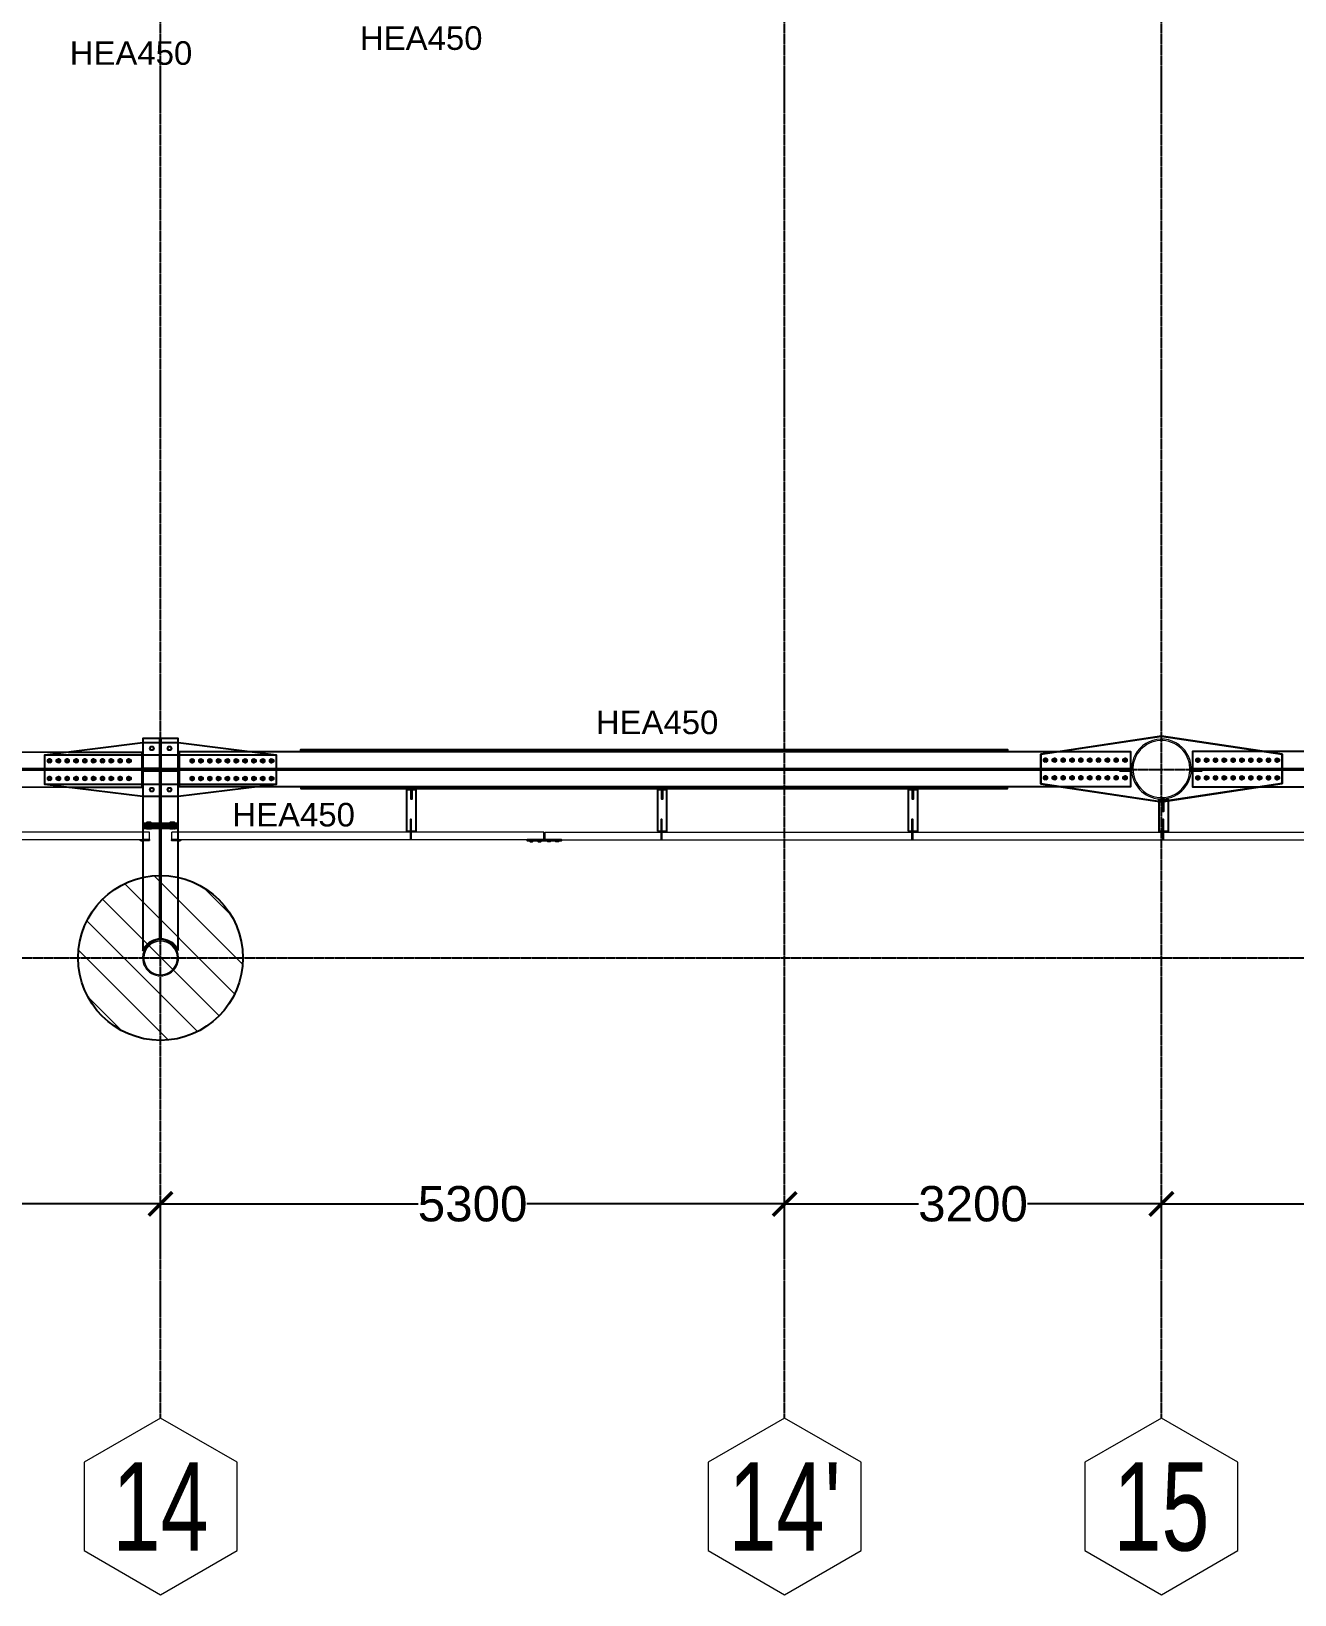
# Model space of a CAD drawing. Header units: millimetres. Extents: x -12345 to 95575, y -10691 to 31862.
# Drawn here: x 66902 to 77632, y -5407 to 7867 of the extents above; entities that cross this region are included whole.
import ezdxf
from ezdxf.enums import TextEntityAlignment as Align

# ---------------------------------------------------------------- set-up
doc = ezdxf.new("R2010")
doc.units = ezdxf.units.MM
doc.header["$LTSCALE"] = 0.9
doc.linetypes.add('DXK_LINE_DOT3', pattern=[5.9187, 2.979, -0.9799, 0.9799, -0.9799])
doc.layers.get('0').update_dxf_attribs({"color": 255})
for name, color, linetype, lineweight in [('0-1', 7, 'Continuous', 5), ('E_COLUMNAS', 1, 'Continuous', 18), ('E_COLUMNAS-1', 1, 'Continuous', 25), ('E_TEXTO', 3, 'Continuous', 9), ('HCB_EJES', 1, 'DXK_LINE_DOT3', 9), ('TUBO-REDONDO', 1, 'Continuous', 9)]:
    doc.layers.add(name, color=color, linetype=linetype, lineweight=lineweight)
for name, color, linetype in [('COTAS', 8, 'Continuous'), ('HCB-EJES', 1, 'Continuous'), ('HCB-ROTULOS', 2, 'Continuous'), ('HCB_ALMA', 252, 'Continuous'), ('HCB_VIGAS', 4, 'Continuous')]:
    doc.layers.add(name, color=color, linetype=linetype)
doc.styles.add('VERDANA', font='arial.ttf')
doc.dimstyles.new('1.125', dxfattribs={"dimscale": 0, "dimtxt": 300, "dimasz": 200, "dimexe": 4, "dimexo": 4, "dimgap": 15, "dimtad": 0, "dimdec": 0, "dimzin": 4, "dimdsep": 46, "dimtxsty": 'VERDANA', "dimblk": 'ARCHTICK', "dimcen": -10, "dimclrd": 256, "dimclrt": 3, "dimadec": 0, "dimazin": 0, "dimtfac": 1, "dimtdec": 0, "dimtmove": 2, "dimatfit": 0, "dimldrblk": 'OBLIQUE', "dimfxl": 0.05, "dimtolj": 1, "dimtzin": 0, "dimarcsym": 0})

# ---------------------------------------------------------------- blocks, each defined once
blk = doc.blocks.new('_ArchTick')
at = {"color": 0, "linetype": 'ByBlock', "const_width": 0.15}
blk.add_lwpolyline([(-0.5, -0.5), (0.5, 0.5)], dxfattribs=at)
blk = doc.blocks.new('*D112')
at = {"layer": 'COTAS', "color": 0, "lineweight": -2, "transparency": 16777216}
for p, q in [((59500, -2507), (59500, -2085)), ((68000, -2507), (68000, -2085))]:
    blk.add_line(p, q, dxfattribs=at)
at = {"layer": 'COTAS', "lineweight": -2, "transparency": 16777216}
for p, q in [((59500, -2089), (63287, -2089)), ((68000, -2089), (64213, -2089))]:
    blk.add_line(p, q, dxfattribs=at)
at = {"layer": 'Defpoints', "color": 0, "transparency": 16777216}
for p in [(59500, -2089), (59500, -2511), (68000, -2511)]:
    blk.add_point(p, dxfattribs=at)
at = {"layer": 'COTAS', "lineweight": -2, "transparency": 16777216, "xscale": 200, "yscale": 200, "zscale": 200, "rotation": 180}
blk.add_blockref('_ArchTick', (59500, -2089), dxfattribs=at)
at = {"layer": 'COTAS', "lineweight": -2, "transparency": 16777216, "xscale": 200, "yscale": 200, "zscale": 200}
blk.add_blockref('_ArchTick', (68000, -2089), dxfattribs=at)
at = {"layer": 'COTAS', "color": 3, "transparency": 16777216, "insert": (63750, -2089), "char_height": 300, "attachment_point": 5, "style": 'VERDANA'}
blk.add_mtext('\\A1;8500', dxfattribs=at)
blk = doc.blocks.new('_Oblique')
at = {"color": 0, "linetype": 'ByBlock', "lineweight": -2}
blk.add_line((-0.5, -0.5), (0.5, 0.5), dxfattribs=at)
blk = doc.blocks.new('*D113')
at = {"layer": 'COTAS', "color": 0, "lineweight": -2, "transparency": 16777216}
for p, q in [((68000, -2507), (68000, -2085)), ((73300, -2507), (73300, -2085))]:
    blk.add_line(p, q, dxfattribs=at)
at = {"layer": 'COTAS', "lineweight": -2, "transparency": 16777216}
for p, q in [((68000, -2089), (70188, -2089)), ((73300, -2089), (71112, -2089))]:
    blk.add_line(p, q, dxfattribs=at)
at = {"layer": 'Defpoints', "color": 0, "transparency": 16777216}
for p in [(68000, -2089), (68000, -2511), (73300, -2511)]:
    blk.add_point(p, dxfattribs=at)
at = {"layer": 'COTAS', "lineweight": -2, "transparency": 16777216, "xscale": 200, "yscale": 200, "zscale": 200, "rotation": 180}
blk.add_blockref('_ArchTick', (68000, -2089), dxfattribs=at)
at = {"layer": 'COTAS', "lineweight": -2, "transparency": 16777216, "xscale": 200, "yscale": 200, "zscale": 200}
blk.add_blockref('_ArchTick', (73300, -2089), dxfattribs=at)
at = {"layer": 'COTAS', "color": 3, "transparency": 16777216, "insert": (70650, -2089), "char_height": 300, "attachment_point": 5, "style": 'VERDANA'}
blk.add_mtext('\\A1;5300', dxfattribs=at)
blk = doc.blocks.new('*D114')
at = {"layer": 'COTAS', "color": 0, "lineweight": -2, "transparency": 16777216}
for p, q in [((76500, -2507), (76500, -2085)), ((83000, -2507), (83000, -2085))]:
    blk.add_line(p, q, dxfattribs=at)
at = {"layer": 'COTAS', "lineweight": -2, "transparency": 16777216}
for p, q in [((76500, -2089), (79287, -2089)), ((83000, -2089), (80213, -2089))]:
    blk.add_line(p, q, dxfattribs=at)
at = {"layer": 'Defpoints', "color": 0, "transparency": 16777216}
for p in [(76500, -2089), (76500, -2511), (83000, -2511)]:
    blk.add_point(p, dxfattribs=at)
at = {"layer": 'COTAS', "lineweight": -2, "transparency": 16777216, "xscale": 200, "yscale": 200, "zscale": 200, "rotation": 180}
blk.add_blockref('_ArchTick', (76500, -2089), dxfattribs=at)
at = {"layer": 'COTAS', "lineweight": -2, "transparency": 16777216, "xscale": 200, "yscale": 200, "zscale": 200}
blk.add_blockref('_ArchTick', (83000, -2089), dxfattribs=at)
at = {"layer": 'COTAS', "color": 3, "transparency": 16777216, "insert": (79750, -2089), "char_height": 300, "attachment_point": 5, "style": 'VERDANA'}
blk.add_mtext('\\A1;6500', dxfattribs=at)
blk = doc.blocks.new('*D81')
at = {"layer": 'COTAS', "color": 0, "lineweight": -2, "transparency": 16777216}
for p, q in [((73300, -2507), (73300, -2085)), ((76500, -2507), (76500, -2085))]:
    blk.add_line(p, q, dxfattribs=at)
at = {"layer": 'COTAS', "lineweight": -2, "transparency": 16777216}
for p, q in [((73300, -2089), (74438, -2089)), ((76500, -2089), (75362, -2089))]:
    blk.add_line(p, q, dxfattribs=at)
at = {"layer": 'Defpoints', "color": 0, "transparency": 16777216}
for p in [(76500, -2089), (73300, -2511), (76500, -2511)]:
    blk.add_point(p, dxfattribs=at)
at = {"layer": 'COTAS', "lineweight": -2, "transparency": 16777216, "xscale": 200, "yscale": 200, "zscale": 200, "rotation": 180}
blk.add_blockref('_ArchTick', (73300, -2089), dxfattribs=at)
at = {"layer": 'COTAS', "lineweight": -2, "transparency": 16777216, "xscale": 200, "yscale": 200, "zscale": 200}
blk.add_blockref('_ArchTick', (76500, -2089), dxfattribs=at)
at = {"layer": 'COTAS', "color": 3, "transparency": 16777216, "insert": (74900, -2089), "char_height": 300, "attachment_point": 5, "style": 'VERDANA'}
blk.add_mtext('\\A1;3200', dxfattribs=at)

msp = doc.modelspace()

# ---------------------------------------------------------------- hatches: boundary and pattern name
at = {"layer": 'E_COLUMNAS'}
h = msp.add_hatch(dxfattribs=at)
h.set_pattern_fill('FP_1', color=256, scale=1000, style=0, pattern_type=2)
h.set_pattern_definition([(135, (82662.1, -140662.42), (-159.09903, -159.09903), [])])
h.paths.add_polyline_path([(68000, -700), (68091.4, -694), (68181.2, -676.1), (68267.9, -646.7), (68350, -606.2), (68426.1, -555.3), (68495, -495), (68555.3, -426.1), (68606.2, -350), (68646.7, -267.9), (68676.1, -181.2), (68694, -91.4), (68700, 0), (68694, 91.4), (68676.1, 181.2), (68646.7, 267.9), (68606.2, 350), (68555.3, 426.1), (68495, 495), (68426.1, 555.3), (68350, 606.2), (68267.9, 646.7), (68181.2, 676.1), (68091.4, 694), (68000, 700), (67908.6, 694), (67818.8, 676.1), (67732.1, 646.7), (67650, 606.2), (67573.9, 555.3), (67505, 495), (67444.7, 426.1), (67393.8, 350), (67353.3, 267.9), (67323.9, 181.2), (67306, 91.4), (67300, 0), (67306, -91.4), (67323.9, -181.2), (67353.3, -267.9), (67393.8, -350), (67444.7, -426.1), (67505, -495), (67573.9, -555.3), (67650, -606.2), (67732.1, -646.7), (67818.8, -676.1), (67908.6, -694)])

# ---------------------------------------------------------------- linework, layer by layer
at = {"color": 1, "linetype": 'Continuous'}
for centre, radius, start, end in [((67057, 1673.1), 11.5, 18.00409, 198.00409), ((67057, 1673.1), 11.5, 198.00409, 18.00409), ((67057, 1673.1), 10, 90.00409, 270.00409), ((67057, 1673.1), 10, 270.00409, 90.00409), ((67132, 1673.1), 11.5, 18.00409, 198.00409), ((67132, 1673.1), 11.5, 198.00409, 18.00409), ((67132, 1673.1), 10, 90.00409, 270.00409), ((67132, 1673.1), 10, 270.00409, 90.00409), ((67207, 1673.1), 11.5, 18.00409, 198.00409), ((67207, 1673.1), 11.5, 198.00409, 18.00409), ((67207, 1673.1), 10, 90.00409, 270.00409), ((67207, 1673.1), 10, 270.00409, 90.00409), ((67282, 1673.1), 11.5, 18.00409, 198.00409), ((67282, 1673.1), 11.5, 198.00409, 18.00409), ((67282, 1673.1), 10, 90.00409, 270.00409), ((67282, 1673.1), 10, 270.00409, 90.00409), ((67357, 1673.1), 11.5, 18.00409, 198.00409), ((67357, 1673.1), 11.5, 198.00409, 18.00409), ((67357, 1673.1), 10, 90.00409, 270.00409), ((67357, 1673.1), 10, 270.00409, 90.00409), ((67432, 1673.1), 11.5, 18.00409, 198.00409), ((67432, 1673.1), 11.5, 198.00409, 18.00409), ((67432, 1673.1), 10, 90.00409, 270.00409), ((67432, 1673.1), 10, 270.00409, 90.00409), ((67507, 1673.1), 11.5, 18.00409, 198.00409), ((67507, 1673.1), 11.5, 198.00409, 18.00409), ((67507, 1673.1), 10, 90.00409, 270.00409), ((67507, 1673.1), 10, 270.00409, 90.00409), ((67582, 1673.1), 11.5, 18.00409, 198.00409), ((67582, 1673.1), 11.5, 198.00409, 18.00409), ((67582, 1673.1), 10, 90.00409, 270.00409), ((67582, 1673.1), 10, 270.00409, 90.00409), ((67657, 1673.1), 11.5, 18.00409, 198.00409), ((67657, 1673.1), 11.5, 198.00409, 18.00409), ((67657, 1673.1), 10, 90.00409, 270.00409), ((67657, 1673.1), 10, 270.00409, 90.00409), ((67732, 1673.1), 11.5, 18.00409, 198.00409), ((67732, 1673.1), 11.5, 198.00409, 18.00409), ((67732, 1673.1), 10, 90.00409, 270.00409), ((67732, 1673.1), 10, 270.00409, 90.00409), ((68268, 1673.1), 11.5, 17.99591, 197.99591), ((68268, 1673.1), 11.5, 197.99591, 17.99591), ((68268, 1673.1), 10, 89.99591, 269.99591), ((68268, 1673.1), 10, 269.99591, 89.99591), ((68343, 1673.1), 11.5, 17.99591, 197.99591), ((68343, 1673.1), 11.5, 197.99591, 17.99591), ((68343, 1673.1), 10, 89.99591, 269.99591), ((68343, 1673.1), 10, 269.99591, 89.99591), ((68418, 1673.1), 11.5, 17.99591, 197.99591), ((68418, 1673.1), 11.5, 197.99591, 17.99591), ((68418, 1673.1), 10, 89.99591, 269.99591), ((68418, 1673.1), 10, 269.99591, 89.99591), ((68493, 1673.1), 11.5, 17.99591, 197.99591), ((68493, 1673.1), 11.5, 197.99591, 17.99591), ((68493, 1673.1), 10, 89.99591, 269.99591), ((68493, 1673.1), 10, 269.99591, 89.99591), ((68568, 1673.1), 11.5, 17.99591, 197.99591), ((68568, 1673.1), 11.5, 197.99591, 17.99591), ((68568, 1673.1), 10, 89.99591, 269.99591), ((68568, 1673.1), 10, 269.99591, 89.99591), ((68643, 1673.1), 11.5, 17.99591, 197.99591), ((68643, 1673.1), 11.5, 197.99591, 17.99591), ((68643, 1673.1), 10, 89.99591, 269.99591), ((68643, 1673.1), 10, 269.99591, 89.99591), ((68718, 1673.1), 11.5, 17.99591, 197.99591), ((68718, 1673.1), 11.5, 197.99591, 17.99591), ((68718, 1673.1), 10, 89.99591, 269.99591), ((68718, 1673.1), 10, 269.99591, 89.99591), ((68793, 1673.1), 11.5, 17.99591, 197.99591), ((68793, 1673.1), 11.5, 197.99591, 17.99591), ((68793, 1673.1), 10, 89.99591, 269.99591), ((68793, 1673.1), 10, 269.99591, 89.99591), ((68868, 1673.1), 11.5, 17.99591, 197.99591), ((68868, 1673.1), 11.5, 197.99591, 17.99591), ((68868, 1673.1), 10, 89.99591, 269.99591), ((68868, 1673.1), 10, 269.99591, 89.99591), ((68943, 1673.1), 11.5, 17.99591, 197.99591), ((68943, 1673.1), 11.5, 197.99591, 17.99591), ((68943, 1673.1), 10, 89.99591, 269.99591), ((68943, 1673.1), 10, 269.99591, 89.99591), ((75516, 1678.9), 11.5, 18.00408, 198.00408), ((75516, 1678.9), 11.5, 198.00408, 18.00408), ((75516, 1678.9), 10, 90.00408, 270.00408), ((75516, 1678.9), 10, 270.00408, 90.00408), ((75591, 1678.9), 11.5, 18.00408, 198.00408), ((75591, 1678.9), 11.5, 198.00408, 18.00408), ((75591, 1678.9), 10, 90.00408, 270.00408), ((75591, 1678.9), 10, 270.00408, 90.00408), ((75666, 1678.9), 11.5, 18.00408, 198.00408), ((75666, 1678.9), 11.5, 198.00408, 18.00408), ((75666, 1678.9), 10, 90.00408, 270.00408), ((75666, 1678.9), 10, 270.00408, 90.00408), ((75741, 1678.9), 11.5, 18.00408, 198.00408), ((75741, 1678.9), 11.5, 198.00408, 18.00408), ((75741, 1678.9), 10, 90.00408, 270.00408), ((75741, 1678.9), 10, 270.00408, 90.00408), ((75816, 1678.9), 11.5, 18.00408, 198.00408), ((75816, 1678.9), 11.5, 198.00408, 18.00408), ((75816, 1678.9), 10, 90.00408, 270.00408), ((75816, 1678.9), 10, 270.00408, 90.00408), ((75891, 1678.9), 11.5, 18.00408, 198.00408), ((75891, 1678.9), 11.5, 198.00408, 18.00408), ((75891, 1678.9), 10, 90.00408, 270.00408), ((75891, 1678.9), 10, 270.00408, 90.00408), ((75966, 1678.9), 11.5, 18.00408, 198.00408), ((75966, 1678.9), 11.5, 198.00408, 18.00408), ((75966, 1678.9), 10, 90.00408, 270.00408), ((75966, 1678.9), 10, 270.00408, 90.00408), ((76041, 1678.9), 11.5, 18.00408, 198.00408), ((76041, 1678.9), 11.5, 198.00408, 18.00408), ((76041, 1678.9), 10, 90.00408, 270.00408), ((76041, 1678.9), 10, 270.00408, 90.00408), ((76116, 1679), 11.5, 18.00408, 198.00408), ((76116, 1679), 11.5, 198.00408, 18.00408), ((76116, 1679), 10, 90.00408, 270.00408), ((76116, 1679), 10, 270.00408, 90.00408), ((76191, 1679), 11.5, 18.00408, 198.00408), ((76191, 1679), 11.5, 198.00408, 18.00408), ((76191, 1679), 10, 90.00408, 270.00408), ((76191, 1679), 10, 270.00408, 90.00408), ((76809, 1678.3), 11.5, 18, 198), ((76809, 1678.3), 11.5, 198, 18), ((76809, 1678.3), 10, 90, 270), ((76809, 1678.3), 10, 270, 90), ((76884, 1678.3), 11.5, 18, 198), ((76884, 1678.3), 11.5, 198, 18), ((76884, 1678.3), 10, 90, 270), ((76884, 1678.3), 10, 270, 90), ((76959, 1678.3), 11.5, 18, 198), ((76959, 1678.3), 11.5, 198, 18), ((76959, 1678.3), 10, 90, 270), ((76959, 1678.3), 10, 270, 90), ((77034, 1678.3), 11.5, 18, 198), ((77034, 1678.3), 11.5, 198, 18), ((77034, 1678.3), 10, 90, 270), ((77034, 1678.3), 10, 270, 90), ((77109, 1678.3), 11.5, 18, 198), ((77109, 1678.3), 11.5, 198, 18), ((77109, 1678.3), 10, 90, 270), ((77109, 1678.3), 10, 270, 90), ((77184, 1678.3), 11.5, 18, 198), ((77184, 1678.3), 11.5, 198, 18), ((77184, 1678.3), 10, 90, 270), ((77184, 1678.3), 10, 270, 90), ((77259, 1678.3), 11.5, 18, 198), ((77259, 1678.3), 11.5, 198, 18), ((77259, 1678.3), 10, 90, 270), ((77259, 1678.3), 10, 270, 90), ((77334, 1678.3), 11.5, 18, 198), ((77334, 1678.3), 11.5, 198, 18), ((77334, 1678.3), 10, 90, 270), ((77334, 1678.3), 10, 270, 90), ((77409, 1678.3), 11.5, 18, 198), ((77409, 1678.3), 11.5, 198, 18), ((77409, 1678.3), 10, 90, 270), ((77409, 1678.3), 10, 270, 90), ((77484, 1678.3), 11.5, 18, 198), ((77484, 1678.3), 11.5, 198, 18), ((77484, 1678.3), 10, 90, 270), ((77484, 1678.3), 10, 270, 90), ((67057, 1523.1), 11.5, 18.00409, 198.00409), ((67057, 1523.1), 11.5, 198.00409, 18.00409), ((67057, 1523.1), 10, 90.00409, 270.00409), ((67057, 1523.1), 10, 270.00409, 90.00409), ((67132, 1523.1), 11.5, 18.00409, 198.00409), ((67132, 1523.1), 11.5, 198.00409, 18.00409), ((67132, 1523.1), 10, 90.00409, 270.00409), ((67132, 1523.1), 10, 270.00409, 90.00409), ((67207, 1523.1), 11.5, 18.00409, 198.00409), ((67207, 1523.1), 11.5, 198.00409, 18.00409), ((67207, 1523.1), 10, 90.00409, 270.00409), ((67207, 1523.1), 10, 270.00409, 90.00409), ((67282, 1523.1), 11.5, 18.00409, 198.00409), ((67282, 1523.1), 11.5, 198.00409, 18.00409), ((67282, 1523.1), 10, 90.00409, 270.00409), ((67282, 1523.1), 10, 270.00409, 90.00409), ((67357, 1523.1), 11.5, 18.00409, 198.00409), ((67357, 1523.1), 11.5, 198.00409, 18.00409), ((67357, 1523.1), 10, 90.00409, 270.00409), ((67357, 1523.1), 10, 270.00409, 90.00409), ((67432, 1523.1), 11.5, 18.00409, 198.00409), ((67432, 1523.1), 11.5, 198.00409, 18.00409), ((67432, 1523.1), 10, 90.00409, 270.00409), ((67432, 1523.1), 10, 270.00409, 90.00409), ((67507, 1523.1), 11.5, 18.00409, 198.00409), ((67507, 1523.1), 11.5, 198.00409, 18.00409), ((67507, 1523.1), 10, 90.00409, 270.00409), ((67507, 1523.1), 10, 270.00409, 90.00409), ((67582, 1523.1), 11.5, 18.00409, 198.00409), ((67582, 1523.1), 11.5, 198.00409, 18.00409), ((67582, 1523.1), 10, 90.00409, 270.00409), ((67582, 1523.1), 10, 270.00409, 90.00409), ((67657, 1523.1), 11.5, 18.00409, 198.00409), ((67657, 1523.1), 11.5, 198.00409, 18.00409), ((67657, 1523.1), 10, 90.00409, 270.00409), ((67657, 1523.1), 10, 270.00409, 90.00409), ((67732, 1523.1), 11.5, 18.00409, 198.00409), ((67732, 1523.1), 11.5, 198.00409, 18.00409), ((67732, 1523.1), 10, 90.00409, 270.00409), ((67732, 1523.1), 10, 270.00409, 90.00409), ((68268, 1523.1), 11.5, 17.99591, 197.99591), ((68268, 1523.1), 11.5, 197.99591, 17.99591), ((68268, 1523.1), 10, 89.99591, 269.99591), ((68268, 1523.1), 10, 269.99591, 89.99591), ((68343, 1523.1), 11.5, 17.99591, 197.99591), ((68343, 1523.1), 11.5, 197.99591, 17.99591), ((68343, 1523.1), 10, 89.99591, 269.99591), ((68343, 1523.1), 10, 269.99591, 89.99591), ((68418, 1523.1), 11.5, 17.99591, 197.99591), ((68418, 1523.1), 11.5, 197.99591, 17.99591), ((68418, 1523.1), 10, 89.99591, 269.99591), ((68418, 1523.1), 10, 269.99591, 89.99591), ((68493, 1523.1), 11.5, 17.99591, 197.99591), ((68493, 1523.1), 11.5, 197.99591, 17.99591), ((68493, 1523.1), 10, 89.99591, 269.99591), ((68493, 1523.1), 10, 269.99591, 89.99591), ((68568, 1523.1), 11.5, 17.99591, 197.99591), ((68568, 1523.1), 11.5, 197.99591, 17.99591), ((68568, 1523.1), 10, 89.99591, 269.99591), ((68568, 1523.1), 10, 269.99591, 89.99591), ((68643, 1523.1), 11.5, 17.99591, 197.99591), ((68643, 1523.1), 11.5, 197.99591, 17.99591), ((68643, 1523.1), 10, 89.99591, 269.99591), ((68643, 1523.1), 10, 269.99591, 89.99591), ((68718, 1523.1), 11.5, 17.99591, 197.99591), ((68718, 1523.1), 11.5, 197.99591, 17.99591), ((68718, 1523.1), 10, 89.99591, 269.99591), ((68718, 1523.1), 10, 269.99591, 89.99591), ((68793, 1523.1), 11.5, 17.99591, 197.99591), ((68793, 1523.1), 11.5, 197.99591, 17.99591), ((68793, 1523.1), 10, 89.99591, 269.99591), ((68793, 1523.1), 10, 269.99591, 89.99591), ((68868, 1523.1), 11.5, 17.99591, 197.99591), ((68868, 1523.1), 11.5, 197.99591, 17.99591), ((68868, 1523.1), 10, 89.99591, 269.99591), ((68868, 1523.1), 10, 269.99591, 89.99591), ((68943, 1523.1), 11.5, 17.99591, 197.99591), ((68943, 1523.1), 11.5, 197.99591, 17.99591), ((68943, 1523.1), 10, 89.99591, 269.99591), ((68943, 1523.1), 10, 269.99591, 89.99591), ((75516, 1528.9), 11.5, 18.00408, 198.00408), ((75516, 1528.9), 11.5, 198.00408, 18.00408), ((75516, 1528.9), 10, 90.00408, 270.00408), ((75516, 1528.9), 10, 270.00408, 90.00408), ((75591, 1528.9), 11.5, 18.00408, 198.00408), ((75591, 1528.9), 11.5, 198.00408, 18.00408), ((75591, 1528.9), 10, 90.00408, 270.00408), ((75591, 1528.9), 10, 270.00408, 90.00408), ((75666, 1528.9), 11.5, 18.00408, 198.00408), ((75666, 1528.9), 11.5, 198.00408, 18.00408), ((75666, 1528.9), 10, 90.00408, 270.00408), ((75666, 1528.9), 10, 270.00408, 90.00408), ((75741, 1528.9), 11.5, 18.00408, 198.00408), ((75741, 1528.9), 11.5, 198.00408, 18.00408), ((75741, 1528.9), 10, 90.00408, 270.00408), ((75741, 1528.9), 10, 270.00408, 90.00408), ((75816, 1528.9), 11.5, 18.00408, 198.00408), ((75816, 1528.9), 11.5, 198.00408, 18.00408), ((75816, 1528.9), 10, 90.00408, 270.00408), ((75816, 1528.9), 10, 270.00408, 90.00408), ((75891, 1528.9), 11.5, 18.00408, 198.00408), ((75891, 1528.9), 11.5, 198.00408, 18.00408), ((75891, 1528.9), 10, 90.00408, 270.00408), ((75891, 1528.9), 10, 270.00408, 90.00408), ((75966, 1528.9), 11.5, 18.00408, 198.00408), ((75966, 1528.9), 11.5, 198.00408, 18.00408), ((75966, 1528.9), 10, 90.00408, 270.00408), ((75966, 1528.9), 10, 270.00408, 90.00408), ((76041, 1528.9), 11.5, 18.00408, 198.00408), ((76041, 1528.9), 11.5, 198.00408, 18.00408), ((76041, 1528.9), 10, 90.00408, 270.00408), ((76041, 1528.9), 10, 270.00408, 90.00408), ((76116, 1529), 11.5, 18.00408, 198.00408), ((76116, 1529), 11.5, 198.00408, 18.00408), ((76116, 1529), 10, 90.00408, 270.00408), ((76116, 1529), 10, 270.00408, 90.00408), ((76191, 1529), 11.5, 18.00408, 198.00408), ((76191, 1529), 11.5, 198.00408, 18.00408), ((76191, 1529), 10, 90.00408, 270.00408), ((76191, 1529), 10, 270.00408, 90.00408), ((76809, 1528.3), 11.5, 18, 198), ((76809, 1528.3), 11.5, 198, 18), ((76809, 1528.3), 10, 90, 270), ((76809, 1528.3), 10, 270, 90), ((76884, 1528.3), 11.5, 18, 198), ((76884, 1528.3), 11.5, 198, 18), ((76884, 1528.3), 10, 90, 270), ((76884, 1528.3), 10, 270, 90), ((76959, 1528.3), 11.5, 18, 198), ((76959, 1528.3), 11.5, 198, 18), ((76959, 1528.3), 10, 90, 270), ((76959, 1528.3), 10, 270, 90), ((77034, 1528.3), 11.5, 18, 198), ((77034, 1528.3), 11.5, 198, 18), ((77034, 1528.3), 10, 90, 270), ((77034, 1528.3), 10, 270, 90), ((77109, 1528.3), 11.5, 18, 198), ((77109, 1528.3), 11.5, 198, 18), ((77109, 1528.3), 10, 90, 270), ((77109, 1528.3), 10, 270, 90), ((77184, 1528.3), 11.5, 18, 198), ((77184, 1528.3), 11.5, 198, 18), ((77184, 1528.3), 10, 90, 270), ((77184, 1528.3), 10, 270, 90), ((77259, 1528.3), 11.5, 18, 198), ((77259, 1528.3), 11.5, 198, 18), ((77259, 1528.3), 10, 90, 270), ((77259, 1528.3), 10, 270, 90), ((77334, 1528.3), 11.5, 18, 198), ((77334, 1528.3), 11.5, 198, 18), ((77334, 1528.3), 10, 90, 270), ((77334, 1528.3), 10, 270, 90), ((77409, 1528.3), 11.5, 18, 198), ((77409, 1528.3), 11.5, 198, 18), ((77409, 1528.3), 10, 90, 270), ((77409, 1528.3), 10, 270, 90), ((77484, 1528.3), 11.5, 18, 198), ((77484, 1528.3), 11.5, 198, 18), ((77484, 1528.3), 10, 90, 270), ((77484, 1528.3), 10, 270, 90)]:
    msp.add_arc(centre, radius, start, end, dxfattribs=at)
at = {"layer": '0-1', "color": 8}
for p, q in [((67850, 1066.6), (65505, 1066.6)), ((67905, 1066.6), (67850, 1066.6)), ((67905, 1001.6), (67905, 1066.6)), ((68095, 1001.6), (68095, 1066.6)), ((68150, 1066.6), (68095, 1066.6)), ((71253.7, 1066.6), (68150, 1066.6)), ((71253.7, 1001.6), (71253.7, 1066.6)), ((71263.7, 1066.6), (71263.7, 1001.6)), ((71263.7, 1066.6), (83253.7, 1066.6)), ((67850, 1001.6), (65505, 1001.6)), ((71253.7, 1001.6), (68150, 1001.6)), ((71263.7, 1001.6), (83253.7, 1001.6))]:
    msp.add_line(p, q, dxfattribs=at)
at = {"layer": 'E_COLUMNAS', "linetype": 'Continuous'}
for points in [[(67847.7, -0.1, 1), (68152.7, 0.1, 1)], [(67857.7, 0.1, 1), (68142.7, 0, 1)]]:
    msp.add_lwpolyline(points, format="xyb", close=True, dxfattribs=at)
at = {"layer": 'E_COLUMNAS-1'}
msp.add_circle((68000, 0), 700, dxfattribs=at)
at = {"layer": 'HCB-EJES', "linetype": 'DXK_LINE_DOT3'}
for p, q in [((68000, -3906.8), (68000, 29407)), ((73300, -3906.8), (73300, 29407)), ((76500, -3906.8), (76500, 29407)), ((-6888.4, 1600), (90118.8, 1600)), ((-10844.5, 0), (94075, 0))]:
    msp.add_line(p, q, dxfattribs=at)
at = {"layer": 'HCB_ALMA'}
for p, q in [((67994.2, 162), (67994.2, 1861.9)), ((68005.7, 162), (68005.7, 1861.9)), ((59722.9, 1608.4), (67840, 1609.2)), ((59722.9, 1598.4), (67840, 1597.7)), ((68152.8, 1609.1), (76229.7, 1609.1)), ((68152.8, 1597.6), (76229.7, 1597.6)), ((76756.8, 1609), (84871.4, 1609)), ((76756.8, 1597.5), (84871.4, 1597.5))]:
    msp.add_line(p, q, dxfattribs=at)
at = {"layer": 'HCB_EJES', "color": 40, "linetype": 'ByBlock', "true_color": 0xf8d731}
for points in [[(67350.5, -5031.8), (68000, -5406.8), (68649.5, -5031.8), (68649.5, -4281.8), (68000, -3906.8), (67350.5, -4281.8)], [(72650.5, -5031.8), (73300, -5406.8), (73949.5, -5031.8), (73949.5, -4281.8), (73300, -3906.8), (72650.5, -4281.8)], [(75850.5, -5031.8), (76500, -5406.8), (77149.5, -5031.8), (77149.5, -4281.8), (76500, -3906.8), (75850.5, -4281.8)]]:
    msp.add_lwpolyline(points, close=True, dxfattribs=at)
at = {"layer": 'HCB_VIGAS'}
for p, q in [((70127, 1422.6), (70133, 1422.6)), ((72257, 1422.6), (72263, 1422.6)), ((74387, 1422.6), (74393, 1422.6)), ((67885, 1102.1), (67885, 1088.9)), ((67900, 1140.1), (67900, 1153.3)), ((67900, 1088.9), (67900, 1102.1)), ((67915, 1102.1), (67915, 1088.9)), ((68085, 1102.1), (68085, 1088.9)), ((68100, 1140.1), (68100, 1153.3)), ((68100, 1088.9), (68100, 1102.1)), ((68115, 1102.1), (68115, 1088.9)), ((70121.5, 1159.1), (70127.5, 1159.1)), ((70121.5, 1079.1), (70127.5, 1079.1)), ((70121.5, 1066.6), (70127.5, 1066.6)), ((72251.5, 1159.1), (72257.5, 1159.1)), ((72251.5, 1079.1), (72257.5, 1079.1)), ((72251.5, 1066.6), (72257.5, 1066.6)), ((74381.5, 1159.1), (74387.5, 1159.1)), ((74381.5, 1079.1), (74387.5, 1079.1)), ((74381.5, 1066.6), (74387.5, 1066.6)), ((76511.5, 1159.1), (76517.5, 1159.1)), ((76511.5, 1079.1), (76517.5, 1079.1)), ((76511.5, 1066.6), (76517.5, 1066.6)), ((67849, 989.7), (67849, 997.6)), ((67879.9, 997.6), (67879.9, 1001.6)), ((67904.9, 997.6), (67904.9, 1001.6)), ((68120, 997.6), (68120, 1001.6)), ((70121.5, 1019.1), (70127.5, 1019.1)), ((71143.5, 987.7), (71143.5, 995.6)), ((71153.9, 987.7), (71153.9, 995.6)), ((71213.5, 987.7), (71213.5, 995.6)), ((71223.9, 987.7), (71223.9, 995.6)), ((71293.5, 987.7), (71293.5, 995.6)), ((71303.9, 987.7), (71303.9, 995.6)), ((71363.5, 987.7), (71363.5, 995.6)), ((71373.9, 987.7), (71373.9, 995.6)), ((72251.5, 1019.1), (72257.5, 1019.1)), ((74381.5, 1019.1), (74387.5, 1019.1)), ((76511.5, 1019.1), (76517.5, 1019.1))]:
    msp.add_line(p, q, dxfattribs=at)
for points in [[(68150, 1371.3), (68150, 1828.4), (68150, 1861.9), (67850, 1861.9), (67850, 1828.4), (67850, 1371.3)], [(67840, 1597.7), (67984.2, 1597.6), (67984.2, 1609.1), (67840, 1609.2)], [(68160, 1597.6), (68015.7, 1597.6), (68015.7, 1609.1), (68160, 1609.1)], [(67850, 1473.3), (67850, 1140.1), (68150, 1140.1), (68150, 1473.3)], [(67885, 1140.1), (67885, 1153.3), (67915, 1153.3), (67915, 1140.1)], [(68085, 1140.1), (68085, 1153.3), (68115, 1153.3), (68115, 1140.1)], [(67905, 997.6), (67850, 997.6), (67829.2, 997.6), (67829.2, 1001.6), (67905, 1001.6), (67850, 1001.6)], [(67850, 989.7), (67849, 989.7), (67843.9, 989.7), (67843.9, 997.6)], [(68150, 1001.6), (68095, 1001.6), (68170.7, 1001.6), (68170.7, 997.6), (68150, 997.6), (68095, 997.6), (68095, 1001.6)], [(68150, 989.7), (68150.9, 989.7), (68150.9, 997.6)], [(68150.9, 989.7), (68156.1, 989.7), (68156.1, 997.6)], [(71138.3, 995.6), (71138.3, 987.7), (71159.1, 987.7), (71159.1, 995.6)], [(71208.3, 995.6), (71208.3, 987.7), (71229.1, 987.7), (71229.1, 995.6)], [(71309.1, 995.6), (71309.1, 987.7), (71288.3, 987.7), (71288.3, 995.6)], [(71379.1, 995.6), (71379.1, 987.7), (71358.3, 987.7), (71358.3, 995.6)]]:
    msp.add_lwpolyline(points, dxfattribs=at)
at = {"layer": 'HCB_VIGAS', "color": 8}
for points in [[(75476, 1479), (76500, 1324.3), (77524, 1479.3), (77524, 1729.3), (76499.9, 1882.3), (76499.8, 1882.3), (75639.1, 1753.4), (75476, 1729)], [(77524, 1479.3), (76491.9, 1325.6), (75476, 1479), (75476, 1729), (76500, 1882.3), (77524, 1729.3)], [(67850, 1828.4), (68150, 1828.4), (68983, 1723.4), (68983, 1473.4), (68150, 1371.3), (67850, 1371.3), (67017, 1473.1), (67017, 1723.1)]]:
    msp.add_lwpolyline(points, close=True, dxfattribs=at)
at = {"layer": 'HCB_VIGAS'}
for points in [[(67214.7, 1748.1), (67840, 1747.6), (67840, 1447.6), (67221.8, 1448.1), (59722.9, 1453.4), (59722.9, 1753.1)], [(67907.7, 1778.4), (67916.3, 1793.4), (67933.7, 1793.4), (67942.3, 1778.4), (67933.7, 1763.4), (67916.3, 1763.4)], [(68057.7, 1778.4), (68066.3, 1793.4), (68083.7, 1793.4), (68092.3, 1778.4), (68083.7, 1763.4), (68066.3, 1763.4)], [(68819.4, 1453.4), (68160, 1453.4), (68160, 1753.4), (68745.3, 1753.4), (75639.1, 1753.4), (76236, 1753.4), (76236, 1453.4), (75645.3, 1453.4)], [(75191.6, 1753.4), (69191.6, 1753.4), (69191.6, 1769.4), (75191.6, 1769.4)], [(77363.4, 1753.3), (76764, 1753.3), (76764, 1453.3), (77352.2, 1453.3), (84409.8, 1453.3), (84865, 1453.3), (84865, 1753.3), (84553.4, 1753.3)], [(68983, 1473.4), (67017, 1473.1), (67016.8, 1723.1), (68983, 1723.4)], [(67057, 1655.7), (67042, 1664.4), (67042, 1681.7), (67057, 1690.4), (67072, 1681.7), (67072, 1664.4)], [(67132, 1655.7), (67117, 1664.4), (67117, 1681.7), (67132, 1690.4), (67147, 1681.7), (67147, 1664.4)], [(67207, 1655.7), (67192, 1664.4), (67192, 1681.7), (67207, 1690.4), (67222, 1681.7), (67222, 1664.4)], [(67282, 1655.7), (67267, 1664.4), (67267, 1681.7), (67282, 1690.4), (67297, 1681.7), (67297, 1664.4)], [(67357, 1655.8), (67342, 1664.4), (67342, 1681.7), (67357, 1690.4), (67372, 1681.7), (67372, 1664.4)], [(67432, 1655.8), (67417, 1664.4), (67417, 1681.7), (67432, 1690.4), (67447, 1681.7), (67447, 1664.4)], [(67507, 1655.8), (67492, 1664.4), (67492, 1681.7), (67507, 1690.4), (67522, 1681.7), (67522, 1664.4)], [(67582, 1655.8), (67567, 1664.4), (67567, 1681.7), (67582, 1690.4), (67597, 1681.7), (67597, 1664.4)], [(67657, 1655.8), (67642, 1664.4), (67642, 1681.8), (67657, 1690.4), (67672, 1681.8), (67672, 1664.4)], [(67732, 1655.8), (67717, 1664.4), (67717, 1681.8), (67732, 1690.4), (67747, 1681.8), (67747, 1664.4)], [(67994.2, 1597.6), (67850, 1597.6), (67850, 1587.6), (67994.2, 1587.6)], [(68150, 1597.6), (68005.7, 1597.6), (68005.7, 1587.6), (68150, 1587.6)], [(68268, 1690.4), (68283, 1681.8), (68283, 1664.4), (68268, 1655.8), (68253, 1664.4), (68253, 1681.8)], [(68343, 1690.4), (68358, 1681.8), (68358, 1664.4), (68343, 1655.8), (68328, 1664.4), (68328, 1681.8)], [(68418, 1690.4), (68433, 1681.7), (68433, 1664.4), (68418, 1655.8), (68403, 1664.4), (68403, 1681.7)], [(68493, 1690.4), (68508, 1681.7), (68508, 1664.4), (68493, 1655.8), (68478, 1664.4), (68478, 1681.7)], [(68568, 1690.4), (68583, 1681.7), (68583, 1664.4), (68568, 1655.8), (68553, 1664.4), (68553, 1681.7)], [(68643, 1690.4), (68658, 1681.7), (68658, 1664.4), (68643, 1655.8), (68628, 1664.4), (68628, 1681.7)], [(68718, 1690.4), (68733, 1681.7), (68733, 1664.4), (68718, 1655.7), (68703, 1664.4), (68703, 1681.7)], [(68793, 1690.4), (68808, 1681.7), (68808, 1664.4), (68793, 1655.7), (68778, 1664.4), (68778, 1681.7)], [(68868, 1690.4), (68883, 1681.7), (68883, 1664.4), (68868, 1655.7), (68853, 1664.4), (68853, 1681.7)], [(68943, 1690.4), (68958, 1681.7), (68958, 1664.4), (68943, 1655.7), (68928, 1664.4), (68928, 1681.7)], [(75516, 1661.6), (75501, 1670.2), (75501, 1687.6), (75516, 1696.2), (75531, 1687.6), (75531, 1670.2)], [(75591, 1661.6), (75576, 1670.3), (75576, 1687.6), (75591, 1696.2), (75606, 1687.6), (75606, 1670.3)], [(75666, 1661.6), (75651, 1670.3), (75651, 1687.6), (75666, 1696.2), (75681, 1687.6), (75681, 1670.3)], [(75741, 1661.6), (75726, 1670.3), (75726, 1687.6), (75741, 1696.2), (75756, 1687.6), (75756, 1670.3)], [(75816, 1661.6), (75801, 1670.3), (75801, 1687.6), (75816, 1696.2), (75831, 1687.6), (75831, 1670.3)], [(75891, 1661.6), (75876, 1670.3), (75876, 1687.6), (75891, 1696.3), (75906, 1687.6), (75906, 1670.3)], [(75966, 1661.6), (75951, 1670.3), (75951, 1687.6), (75966, 1696.3), (75981, 1687.6), (75981, 1670.3)], [(76041, 1661.6), (76026, 1670.3), (76026, 1687.6), (76041, 1696.3), (76056, 1687.6), (76056, 1670.3)], [(76116, 1661.6), (76101, 1670.3), (76101, 1687.6), (76116, 1696.3), (76131, 1687.6), (76131, 1670.3)], [(76246, 1587.6), (76246, 1597.6), (76242.1, 1597.6), (76146, 1597.6), (76146, 1587.6), (76241.3, 1587.6)], [(76191, 1661.6), (76176, 1670.3), (76176, 1687.6), (76191, 1696.3), (76206, 1687.6), (76206, 1670.3)], [(76757.6, 1587.5), (76844, 1587.5), (76844, 1597.5), (76758.4, 1597.5), (76754, 1597.5), (76754, 1587.5)], [(76809, 1695.6), (76824, 1686.9), (76824, 1669.6), (76809, 1661), (76794, 1669.6), (76794, 1686.9)], [(76884, 1695.6), (76899, 1686.9), (76899, 1669.6), (76884, 1661), (76869, 1669.6), (76869, 1686.9)], [(76959, 1695.6), (76974, 1686.9), (76974, 1669.6), (76959, 1661), (76944, 1669.6), (76944, 1686.9)], [(77034, 1695.6), (77049, 1686.9), (77049, 1669.6), (77034, 1661), (77019, 1669.6), (77019, 1686.9)], [(77109, 1695.6), (77124, 1686.9), (77124, 1669.6), (77109, 1661), (77094, 1669.6), (77094, 1686.9)], [(77184, 1695.6), (77199, 1686.9), (77199, 1669.6), (77184, 1661), (77169, 1669.6), (77169, 1686.9)], [(77259, 1695.6), (77274, 1686.9), (77274, 1669.6), (77259, 1661), (77244, 1669.6), (77244, 1686.9)], [(77334, 1695.6), (77349, 1686.9), (77349, 1669.6), (77334, 1661), (77319, 1669.6), (77319, 1686.9)], [(77409, 1695.6), (77424, 1686.9), (77424, 1669.6), (77409, 1661), (77394, 1669.6), (77394, 1686.9)], [(77484, 1695.6), (77499, 1686.9), (77499, 1669.6), (77484, 1661), (77469, 1669.6), (77469, 1686.9)], [(67057, 1505.7), (67042, 1514.4), (67042, 1531.7), (67057, 1540.4), (67072, 1531.7), (67072, 1514.4)], [(67132, 1505.7), (67117, 1514.4), (67117, 1531.7), (67132, 1540.4), (67147, 1531.7), (67147, 1514.4)], [(67207, 1505.7), (67192, 1514.4), (67192, 1531.7), (67207, 1540.4), (67222, 1531.7), (67222, 1514.4)], [(67282, 1505.7), (67267, 1514.4), (67267, 1531.7), (67282, 1540.4), (67297, 1531.7), (67297, 1514.4)], [(67357, 1505.8), (67342, 1514.4), (67342, 1531.7), (67357, 1540.4), (67372, 1531.7), (67372, 1514.4)], [(67432, 1505.8), (67417, 1514.4), (67417, 1531.7), (67432, 1540.4), (67447, 1531.7), (67447, 1514.4)], [(67507, 1505.8), (67492, 1514.4), (67492, 1531.7), (67507, 1540.4), (67522, 1531.7), (67522, 1514.4)], [(67582, 1505.8), (67567, 1514.4), (67567, 1531.7), (67582, 1540.4), (67597, 1531.7), (67597, 1514.4)], [(67657, 1505.8), (67642, 1514.4), (67642, 1531.8), (67657, 1540.4), (67672, 1531.8), (67672, 1514.4)], [(67732, 1505.8), (67717, 1514.4), (67717, 1531.8), (67732, 1540.4), (67747, 1531.8), (67747, 1514.4)], [(68268, 1540.4), (68283, 1531.8), (68283, 1514.4), (68268, 1505.8), (68253, 1514.4), (68253, 1531.8)], [(68343, 1540.4), (68358, 1531.8), (68358, 1514.4), (68343, 1505.8), (68328, 1514.4), (68328, 1531.8)], [(68418, 1540.4), (68433, 1531.7), (68433, 1514.4), (68418, 1505.8), (68403, 1514.4), (68403, 1531.7)], [(68493, 1540.4), (68508, 1531.7), (68508, 1514.4), (68493, 1505.8), (68478, 1514.4), (68478, 1531.7)], [(68568, 1540.4), (68583, 1531.7), (68583, 1514.4), (68568, 1505.8), (68553, 1514.4), (68553, 1531.7)], [(68643, 1540.4), (68658, 1531.7), (68658, 1514.4), (68643, 1505.8), (68628, 1514.4), (68628, 1531.7)], [(68718, 1540.4), (68733, 1531.7), (68733, 1514.4), (68718, 1505.7), (68703, 1514.4), (68703, 1531.7)], [(68793, 1540.4), (68808, 1531.7), (68808, 1514.4), (68793, 1505.7), (68778, 1514.4), (68778, 1531.7)], [(68868, 1540.4), (68883, 1531.7), (68883, 1514.4), (68868, 1505.7), (68853, 1514.4), (68853, 1531.7)], [(68943, 1540.4), (68958, 1531.7), (68958, 1514.4), (68943, 1505.7), (68928, 1514.4), (68928, 1531.7)], [(75516, 1511.6), (75501, 1520.2), (75501, 1537.6), (75516, 1546.2), (75531, 1537.6), (75531, 1520.2)], [(75591, 1511.6), (75576, 1520.3), (75576, 1537.6), (75591, 1546.2), (75606, 1537.6), (75606, 1520.3)], [(75666, 1511.6), (75651, 1520.3), (75651, 1537.6), (75666, 1546.2), (75681, 1537.6), (75681, 1520.3)], [(75741, 1511.6), (75726, 1520.3), (75726, 1537.6), (75741, 1546.2), (75756, 1537.6), (75756, 1520.3)], [(75816, 1511.6), (75801, 1520.3), (75801, 1537.6), (75816, 1546.2), (75831, 1537.6), (75831, 1520.3)], [(75891, 1511.6), (75876, 1520.3), (75876, 1537.6), (75891, 1546.3), (75906, 1537.6), (75906, 1520.3)], [(75966, 1511.6), (75951, 1520.3), (75951, 1537.6), (75966, 1546.3), (75981, 1537.6), (75981, 1520.3)], [(76041, 1511.6), (76026, 1520.3), (76026, 1537.6), (76041, 1546.3), (76056, 1537.6), (76056, 1520.3)], [(76116, 1511.6), (76101, 1520.3), (76101, 1537.6), (76116, 1546.3), (76131, 1537.6), (76131, 1520.3)], [(76191, 1511.6), (76176, 1520.3), (76176, 1537.6), (76191, 1546.3), (76206, 1537.6), (76206, 1520.3)], [(76809, 1545.6), (76824, 1536.9), (76824, 1519.6), (76809, 1511), (76794, 1519.6), (76794, 1536.9)], [(76884, 1545.6), (76899, 1536.9), (76899, 1519.6), (76884, 1511), (76869, 1519.6), (76869, 1536.9)], [(76959, 1545.6), (76974, 1536.9), (76974, 1519.6), (76959, 1511), (76944, 1519.6), (76944, 1536.9)], [(77034, 1545.6), (77049, 1536.9), (77049, 1519.6), (77034, 1511), (77019, 1519.6), (77019, 1536.9)], [(77109, 1545.6), (77124, 1536.9), (77124, 1519.6), (77109, 1511), (77094, 1519.6), (77094, 1536.9)], [(77184, 1545.6), (77199, 1536.9), (77199, 1519.6), (77184, 1511), (77169, 1519.6), (77169, 1536.9)], [(77259, 1545.6), (77274, 1536.9), (77274, 1519.6), (77259, 1511), (77244, 1519.6), (77244, 1536.9)], [(77334, 1545.6), (77349, 1536.9), (77349, 1519.6), (77334, 1511), (77319, 1519.6), (77319, 1536.9)], [(77409, 1545.6), (77424, 1536.9), (77424, 1519.6), (77409, 1511), (77394, 1519.6), (77394, 1536.9)], [(77484, 1545.6), (77499, 1536.9), (77499, 1519.6), (77484, 1511), (77469, 1519.6), (77469, 1536.9)], [(67942.3, 1428.4), (67933.7, 1413.4), (67916.3, 1413.4), (67907.7, 1428.4), (67916.3, 1443.4), (67933.7, 1443.4)], [(68092.3, 1428.4), (68083.7, 1413.4), (68066.3, 1413.4), (68057.7, 1428.4), (68066.3, 1443.4), (68083.7, 1443.4)], [(75191.6, 1453.4), (69191.6, 1453.4), (69191.6, 1437.4), (75191.6, 1437.4)], [(70089, 1076.6), (70171, 1076.6), (70171, 1427.4), (70089, 1427.4)], [(70133, 1437.4), (70133, 1347.4), (70127, 1347.4), (70127, 1437.4)], [(70133, 1437.4), (70133, 1347.4), (70127, 1347.4), (70127, 1437.4)], [(72219, 1076.6), (72301, 1076.6), (72301, 1427.4), (72219, 1427.4)], [(72263, 1437.4), (72263, 1347.4), (72257, 1347.4), (72257, 1437.4)], [(72263, 1437.4), (72263, 1347.4), (72257, 1347.4), (72257, 1437.4)], [(74349, 1076.6), (74431, 1076.6), (74431, 1427.4), (74349, 1427.4)], [(74393, 1437.4), (74393, 1347.4), (74387, 1347.4), (74387, 1437.4)], [(74393, 1437.4), (74393, 1347.4), (74387, 1347.4), (74387, 1437.4)], [(76479, 1340.9), (76479, 1327.5), (76479, 1076.6), (76561, 1076.6), (76561, 1333.5), (76561, 1340.9)], [(76511.5, 1346.1), (76511.5, 1346.8), (76517.5, 1346.8), (76517.5, 1346.6), (76517.5, 1343.5), (76517.5, 1241.8), (76511.5, 1241.8), (76511.5, 1343)], [(68150, 1140.1), (67850, 1140.1), (67850, 1121.1), (68150, 1121.1)], [(68150, 1121.1), (67850, 1121.1), (67850, 1102.1), (68150, 1102.1)], [(70127.5, 1076.6), (70127.5, 1174.1), (70121.5, 1174.1), (70121.5, 1076.6), (70121.5, 1066.6), (70121.5, 1009.1), (70127.5, 1009.1), (70127.5, 1066.6)], [(72257.5, 1076.6), (72257.5, 1174.1), (72251.5, 1174.1), (72251.5, 1076.6), (72251.5, 1066.6), (72251.5, 1009.1), (72257.5, 1009.1), (72257.5, 1066.6)], [(74387.5, 1076.6), (74387.5, 1174.1), (74381.5, 1174.1), (74381.5, 1076.6), (74381.5, 1066.6), (74381.5, 1009.1), (74387.5, 1009.1), (74387.5, 1066.6)], [(76517.5, 1076.6), (76517.5, 1174.1), (76511.5, 1174.1), (76511.5, 1076.6), (76511.5, 1066.6), (76511.5, 1009.1), (76517.5, 1009.1), (76517.5, 1066.6)], [(71263.7, 1001.6), (71253.7, 1001.6), (71113.7, 1001.6), (71113.7, 995.6), (71403.7, 995.6), (71403.7, 1001.6)]]:
    msp.add_lwpolyline(points, close=True, dxfattribs=at)
msp.add_lwpolyline([(68150, 62.2), (68150, 648.9), (68150, 1102.1), (68150, 1102.1), (67850, 1102.1), (67850, 648.9), (67850, 62.1), (67858.7, 78.6), (67864.9, 90.3, -0.5345111), (68135.1, 90.3), (68141.3, 78.6), (68150, 62.2)], format="xyb", dxfattribs=at)
at = {"layer": 'TUBO-REDONDO'}
for points in [[(76249.1, 1563.6, 1), (76750.9, 1643, 1)], [(76261, 1641.1, 1), (76739, 1565.4, 1)]]:
    msp.add_lwpolyline(points, format="xyb", close=True, dxfattribs=at)

# ---------------------------------------------------------------- texts
at = {"layer": 'E_TEXTO', "style": 'VERDANA'}
for p in [(70213.8, 7709.3), (67749.1, 7582.4), (72216.7, 1899.6), (69130.4, 1115.8)]:
    msp.add_text('HEA450', height=200, dxfattribs=at).set_placement(p, align=Align.CENTER)
at = {"layer": 'HCB-ROTULOS', "color": 4, "style": 'VERDANA', "width": 0.7}
for s, p in [('14', (68000, -4656.8)), ("14'", (73300, -4656.8)), ('15', (76500, -4656.8))]:
    msp.add_text(s, height=750, dxfattribs=at).set_placement(p, align=Align.MIDDLE_CENTER)

# ---------------------------------------------------------------- dimensions: what is measured, and where the dimension line sits
at = {"layer": 'COTAS'}
for base, p1, p2, picture, middle in [((59500, -2089.1), (68000, -2511.2), (59500, -2511.2), '*D112', (63750, -2089.1)), ((68000, -2089.1), (73300, -2511.2), (68000, -2511.2), '*D113', (70650, -2089.1)), ((76500, -2089.1), (83000, -2511.2), (76500, -2511.2), '*D114', (79750, -2089.1))]:
    dim = msp.add_linear_dim(base=base, p1=p1, p2=p2, dimstyle='1.125', override={"dimscale": 1}, dxfattribs=at)
    dim.commit()
    dim.dimension.update_dxf_attribs({"geometry": picture, "text_midpoint": middle})
dim = msp.add_linear_dim(base=(76500, -2089.1), p1=(73300, -2511.2), p2=(76500, -2511.2), angle=180, dimstyle='1.125', override={"dimscale": 1}, dxfattribs=at)
dim.commit()
dim.dimension.update_dxf_attribs({"geometry": '*D81', "text_midpoint": (74900, -2089.1)})

doc.saveas('drawing.dxf')
